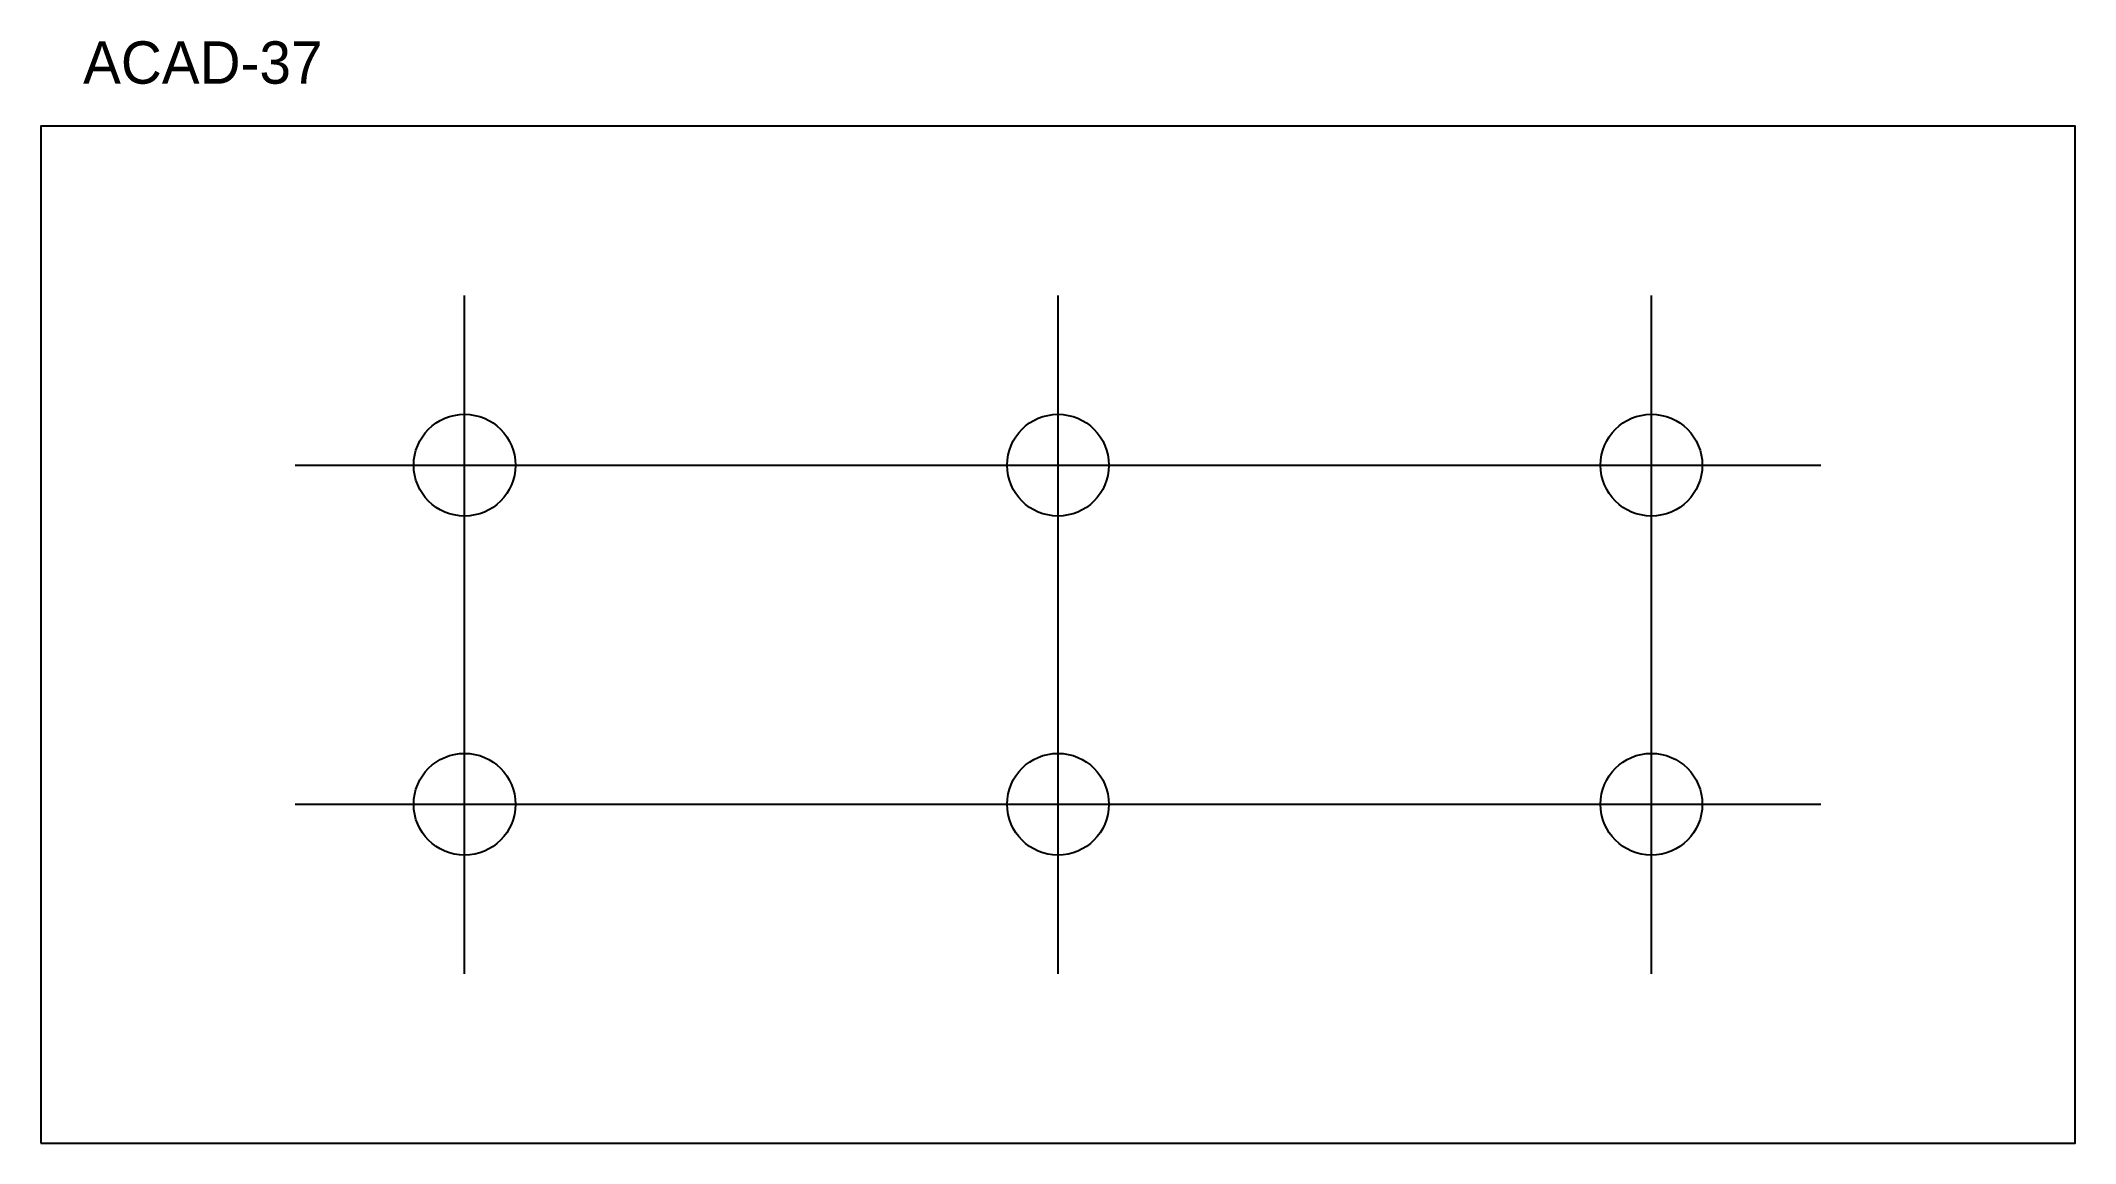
# Model space of a CAD drawing. Header units: metres. Extents: x 0 to 240, y 0 to 130.
import ezdxf

# ---------------------------------------------------------------- set-up
doc = ezdxf.new("R2010")
doc.units = ezdxf.units.M
for name, color, linetype in [('ANNOTATION', 7, 'Continuous'), ('CENTER', 7, 'Continuous'), ('HOLE', 7, 'Continuous'), ('OUTLINE', 7, 'Continuous')]:
    doc.layers.add(name, color=color, linetype=linetype)

msp = doc.modelspace()

# ---------------------------------------------------------------- linework, layer by layer
at = {"layer": 'CENTER'}
for p, q in [((50, 20), (50, 100)), ((120, 20), (120, 100)), ((190, 20), (190, 100)), ((30, 80), (210, 80)), ((30, 40), (210, 40))]:
    msp.add_line(p, q, dxfattribs=at)
at = {"layer": 'HOLE'}
for centre in [(50, 80), (120, 80), (190, 80), (50, 40), (120, 40), (190, 40)]:
    msp.add_circle(centre, 6, dxfattribs=at)
at = {"layer": 'OUTLINE'}
msp.add_lwpolyline([(0, 0), (240, 0), (240, 120), (0, 120)], close=True, dxfattribs=at)

# ---------------------------------------------------------------- texts
at = {"layer": 'ANNOTATION'}
msp.add_text('ACAD-37', height=5, dxfattribs=at).set_placement((5, 125))

doc.saveas('drawing.dxf')
